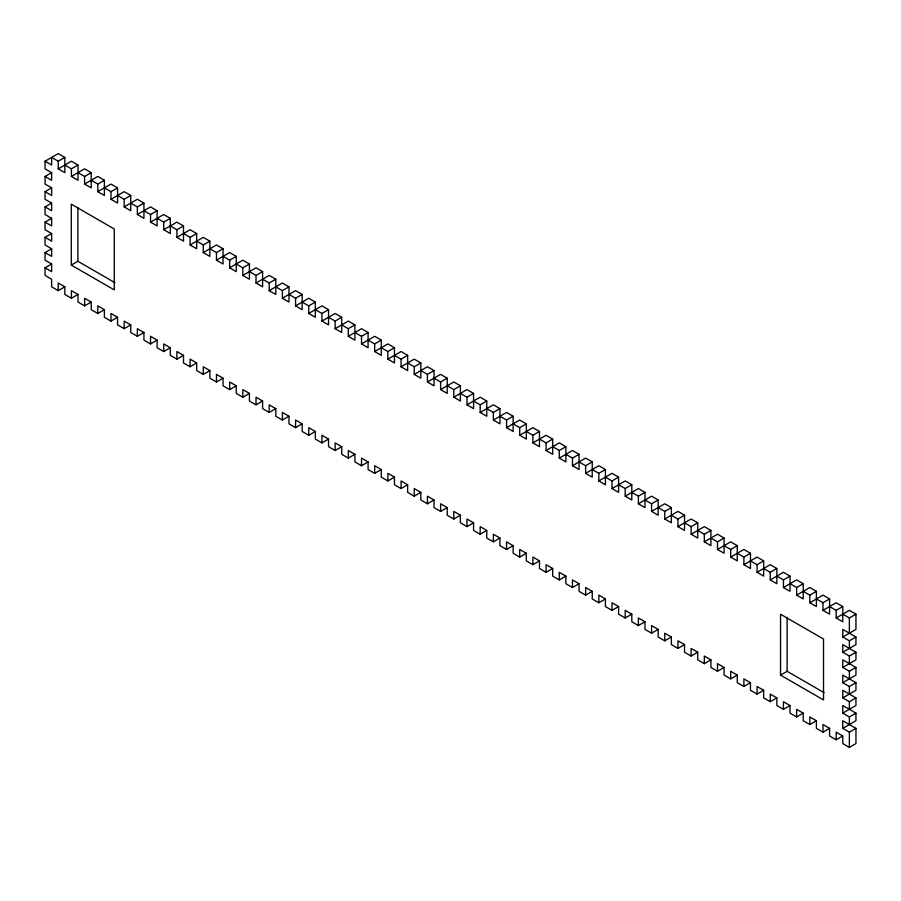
<?xml version="1.0" encoding="UTF-8"?>
<svg xmlns="http://www.w3.org/2000/svg" width="901" height="901" viewBox="0 0 901 901"><rect width="100%" height="100%" fill="white"/><g stroke="black" fill="none" stroke-linecap="round" stroke-linejoin="round"><path stroke-width="1.35" d="M855.95 728.357L849.361 732.164L842.762 728.357L842.762 720.744L855.95 728.357L855.95 743.584L849.361 747.391L842.762 743.584L842.762 735.971L836.173 739.777L829.584 735.971L829.584 728.357L822.985 732.164L816.396 728.357L816.396 720.744L809.796 724.55L803.208 720.744L803.208 713.13L796.619 716.937L790.019 713.13L790.019 705.517L783.431 709.324L776.842 705.517L776.842 697.903L770.242 701.71L763.654 697.903L763.654 690.29L757.065 694.097L750.465 690.29L750.465 682.688L743.877 686.483L737.277 682.688L737.277 675.074L730.688 678.881L724.1 675.074L724.1 667.461L717.5 671.268L710.912 667.461L710.912 659.847L704.323 663.654L697.723 659.847L697.723 652.234L691.135 656.041L684.535 652.234L684.535 644.62L677.946 648.427L671.358 644.62L671.358 637.007L664.758 640.814L658.169 637.007L658.169 629.394L651.581 633.2L644.981 629.394L644.981 621.78L638.392 625.587L631.804 621.78L631.804 614.167L625.204 617.973L618.615 614.167L618.615 606.553L612.016 610.36L605.427 606.553L605.427 598.94L598.838 602.746L592.239 598.94L592.239 591.338L585.65 595.133L579.061 591.338L579.061 583.724L572.462 587.531L565.873 583.724L565.873 576.111L559.284 579.917L552.685 576.111L552.685 568.497L546.096 572.304L539.496 568.497L539.496 560.884L532.908 564.69L526.319 560.884L526.319 553.27L519.719 557.077L513.131 553.27L513.131 545.657L506.542 549.464L499.942 545.657L499.942 538.043L493.354 541.85L486.765 538.043L486.765 530.43L480.165 534.237L473.577 530.43L473.577 522.817L466.977 526.623L460.388 522.817L460.388 515.203L453.8 519.01L447.2 515.203L447.2 507.59L440.612 511.396L434.023 507.59L434.023 499.987L427.423 503.783L420.835 499.987L420.835 492.374L414.235 496.181L407.646 492.374L407.646 484.761L401.058 488.567L394.458 484.761L394.458 477.147L387.869 480.954L381.281 477.147L381.281 469.534L374.681 473.34L368.092 469.534L368.092 461.92L361.504 465.727L354.904 461.92L354.904 454.307L348.315 458.113L341.716 454.307L341.716 446.693L335.127 450.5L328.538 446.693L328.538 439.08L321.939 442.887L315.35 439.08L315.35 431.466L308.761 435.273L302.162 431.466L302.162 423.853L295.573 427.66L288.984 423.853L288.984 416.239L282.385 420.046L275.796 416.239L275.796 408.637L269.196 412.444L262.608 408.637L262.608 401.024L256.019 404.831L249.419 401.024L249.419 393.41L242.831 397.217L236.242 393.41L236.242 385.797L229.642 389.604L223.054 385.797L223.054 378.183L216.465 381.99L209.865 378.183L209.865 370.57L203.277 374.377L196.677 370.57L196.677 362.957L190.088 366.763L183.5 362.957L183.5 355.343L176.9 359.15L170.312 355.343L170.312 347.73L163.723 351.536L157.123 347.73L157.123 340.116L150.535 343.923L143.935 340.116L143.935 332.503L137.346 336.31L130.758 332.503L130.758 324.889L124.158 328.696L117.569 324.889L117.569 317.287L110.981 321.094L104.381 317.287L104.381 309.674L97.792 313.48L91.204 309.674L91.204 302.06L84.604 305.867L78.015 302.06L78.015 294.447L71.416 298.254L64.827 294.447L64.827 286.833L58.238 290.64L51.639 286.833L51.639 279.22L45.05 275.413L45.05 267.8L51.639 271.606L51.639 263.993L45.05 260.186L45.05 252.573L51.639 256.38L51.639 248.766L45.05 244.959L45.05 237.346L51.639 241.153L51.639 233.539L45.05 229.732L45.05 222.13L51.639 225.926L51.639 218.324L45.05 214.517L45.05 206.903L51.639 210.71L51.639 203.097L45.05 199.29L45.05 191.676L51.639 195.483L51.639 187.87L45.05 184.063L45.05 176.45L51.639 180.256L51.639 172.643L45.05 168.836L45.05 161.223L58.238 153.609L64.827 157.416L64.827 172.643L58.238 168.836L58.238 161.223L64.827 157.416M45.05 176.45L51.639 172.643M58.238 168.836L71.416 161.223L78.015 165.029L78.015 180.256L71.416 176.45L71.416 168.836L64.827 165.029M71.416 168.836L78.015 165.029M45.05 191.676L51.639 187.87M71.416 176.45L84.604 168.836L91.204 172.643L91.204 187.87L84.604 184.063L84.604 176.45L78.015 172.643M84.604 176.45L91.204 172.643M45.05 206.903L51.639 203.097M84.604 184.063L97.792 176.45L104.381 180.256L104.381 195.483L97.792 191.676L97.792 184.063L91.204 180.256M97.792 184.063L104.381 180.256M45.05 222.13L51.639 218.324M97.792 191.676L110.981 184.063L117.569 187.87L117.569 203.097L110.981 199.29L110.981 191.676L104.381 187.87M110.981 191.676L117.569 187.87M45.05 237.346L51.639 233.539M110.981 199.29L124.158 191.676L130.758 195.483L130.758 210.71L124.158 206.903L124.158 199.29L117.569 195.483M124.158 199.29L130.758 195.483M45.05 252.573L51.639 248.766M124.158 206.903L137.346 199.29L143.935 203.097L143.935 218.312L137.346 214.517L137.346 206.903L130.758 203.097M137.346 206.903L143.935 203.097M45.05 267.8L51.639 263.993M137.346 214.517L150.535 206.903L157.123 210.71L157.123 225.926L150.535 222.119L150.535 214.517L143.935 210.71M150.535 214.517L157.123 210.71M71.292 265.074L114.269 289.897L114.269 228.989L71.292 204.178L71.292 265.074L77.88 261.267L114.9 282.644M150.535 222.119L163.723 214.517L170.312 218.312L170.312 233.539L163.723 229.732L163.723 222.119L157.123 218.312M163.723 222.119L170.312 218.312M163.723 229.732L176.9 222.119L183.5 225.926L183.5 241.153L176.9 237.346L176.9 229.732L170.312 225.926M176.9 229.732L183.5 225.926M176.9 237.346L190.088 229.732L196.677 233.539L196.677 248.766L190.088 244.959L190.088 237.346L183.5 233.539M190.088 237.346L196.677 233.539M190.088 244.959L203.277 237.346L209.865 241.153L209.865 256.38L203.277 252.573L203.277 244.959L196.677 241.153M203.277 244.959L209.865 241.153M203.277 252.573L216.465 244.959L223.054 248.766L223.054 263.993L216.465 260.186L216.465 252.573L209.865 248.766M216.465 252.573L223.054 248.766M216.465 260.186L229.642 252.573L236.242 256.38L236.242 271.606L229.642 267.8L229.642 260.186L223.054 256.38M229.642 260.186L236.242 256.38M229.642 267.8L242.831 260.186L249.419 263.993L249.419 279.22L242.831 275.413L242.831 267.8L236.242 263.993M242.831 267.8L249.419 263.993M242.831 275.413L256.019 267.8L262.608 271.606L262.608 286.833L256.019 283.027L256.019 275.413L249.419 271.606M256.019 275.413L262.608 271.606M256.019 283.027L269.196 275.413L275.796 279.22L275.796 294.447L269.196 290.64L269.196 283.027L262.608 279.22M269.196 283.027L275.796 279.22M269.196 290.64L282.385 283.027L288.984 286.833L288.984 302.06L282.385 298.254L282.385 290.64L275.796 286.833M282.385 290.64L288.984 286.833M282.385 298.254L295.573 290.64L302.162 294.447L302.162 309.662L295.573 305.867L295.573 298.254L288.984 294.447M295.573 298.254L302.162 294.447M295.573 305.867L308.761 298.254L315.35 302.06L315.35 317.276L308.761 313.469L308.761 305.867L302.162 302.06M308.761 305.867L315.35 302.06M308.761 313.469L321.939 305.867L328.538 309.662L328.538 324.889L321.939 321.083L321.939 313.469L315.35 309.662M321.939 313.469L328.538 309.662M321.939 321.083L335.127 313.469L341.716 317.276L341.716 332.503L335.127 328.696L335.127 321.083L328.538 317.276M335.127 321.083L341.716 317.276M335.127 328.696L348.315 321.083L354.904 324.889L354.904 340.116L348.315 336.31L348.315 328.696L341.716 324.889M348.315 328.696L354.904 324.889M348.315 336.31L361.504 328.696L368.092 332.503L368.092 347.73L361.504 343.923L361.504 336.31L354.904 332.503M361.504 336.31L368.092 332.503M361.504 343.923L374.681 336.31L381.281 340.116L381.281 355.343L374.681 351.536L374.681 343.923L368.092 340.116M374.681 343.923L381.281 340.116M374.681 351.536L387.869 343.923L394.458 347.73L394.458 362.957L387.869 359.15L387.869 351.536L381.281 347.73M387.869 351.536L394.458 347.73M387.869 359.15L401.058 351.536L407.646 355.343L407.646 370.57L401.058 366.763L401.058 359.15L394.458 355.343M401.058 359.15L407.646 355.343M401.058 366.763L414.235 359.15L420.835 362.957L420.835 378.183L414.235 374.377L414.235 366.763L407.646 362.957M414.235 366.763L420.835 362.957M414.235 374.377L427.423 366.763L434.023 370.57L434.023 385.797L427.423 381.99L427.423 374.377L420.835 370.57M427.423 374.377L434.023 370.57M427.423 381.99L440.612 374.377L447.2 378.183L447.2 393.41L440.612 389.604L440.612 381.99L434.023 378.183M440.612 381.99L447.2 378.183M440.612 389.604L453.8 381.99L460.388 385.797L460.388 401.013L453.8 397.217L453.8 389.604L447.2 385.797M453.8 389.604L460.388 385.797M453.8 397.217L466.977 389.604L473.577 393.41L473.577 408.626L466.977 404.819L466.977 397.217L460.388 393.41M466.977 397.217L473.577 393.41M466.977 404.819L480.165 397.217L486.765 401.013L486.765 416.239L480.165 412.433L480.165 404.819L473.577 401.013M480.165 404.819L486.765 401.013M480.165 412.433L493.354 404.819L499.942 408.626L499.942 423.853L493.354 420.046L493.354 412.433L486.765 408.626M493.354 412.433L499.942 408.626M493.354 420.046L506.542 412.433L513.131 416.239L513.131 431.466L506.542 427.66L506.542 420.046L499.942 416.239M506.542 420.046L513.131 416.239M506.542 427.66L519.719 420.046L526.319 423.853L526.319 439.08L519.719 435.273L519.719 427.66L513.131 423.853M519.719 427.66L526.319 423.853M519.719 435.273L532.908 427.66L539.496 431.466L539.496 446.693L532.908 442.887L532.908 435.273L526.319 431.466M532.908 435.273L539.496 431.466M532.908 442.887L546.096 435.273L552.685 439.08L552.685 454.307L546.096 450.5L546.096 442.887L552.685 439.08M546.096 450.5L559.284 442.887L565.873 446.693L565.873 461.92L559.284 458.113L559.284 450.5L552.685 446.693M559.284 450.5L565.873 446.693M559.284 458.113L572.462 450.5L579.061 454.307L579.061 469.534L572.462 465.727L572.462 458.113L565.873 454.307M572.462 458.113L579.061 454.307M572.462 465.727L585.65 458.113L592.239 461.92L592.239 477.147L585.65 473.34L585.65 465.727L579.061 461.92M585.65 465.727L592.239 461.92M585.65 473.34L598.838 465.727L605.427 469.534L605.427 484.761L598.838 480.954L598.838 473.34L605.427 469.534M598.838 480.954L612.016 473.34L618.615 477.147L618.615 492.363L612.016 488.567L612.016 480.954L605.427 477.147M612.016 480.954L618.615 477.147M612.016 488.567L625.204 480.954L631.804 484.761L631.804 499.976L625.204 496.169L625.204 488.556L618.615 484.761M625.204 488.556L631.804 484.761M625.204 496.169L638.392 488.556L644.981 492.363L644.981 507.59L638.392 503.783L638.392 496.169L631.804 492.363M638.392 496.169L644.981 492.363M638.392 503.783L651.581 496.169L658.169 499.976L658.169 515.203L651.581 511.396L651.581 503.783L644.981 499.976M651.581 503.783L658.169 499.976M651.581 511.396L664.758 503.783L671.358 507.59L671.358 522.817L664.758 519.01L664.758 511.396L658.169 507.59M664.758 511.396L671.358 507.59M664.758 519.01L677.946 511.396L684.535 515.203L684.535 530.43L677.946 526.623L677.946 519.01L671.358 515.203M677.946 519.01L684.535 515.203M677.946 526.623L691.135 519.01L697.723 522.817L697.723 538.043L691.135 534.237L691.135 526.623L684.535 522.817M691.135 526.623L697.723 522.817M691.135 534.237L704.323 526.623L710.912 530.43L710.912 545.657L704.323 541.85L704.323 534.237L710.912 530.43M704.323 541.85L717.5 534.237L724.1 538.043L724.1 553.27L717.5 549.464L717.5 541.85L724.1 538.043M717.5 549.464L730.688 541.85L737.277 545.657L737.277 560.884L730.688 557.077L730.688 549.464L724.1 545.657M730.688 549.464L737.277 545.657M730.688 557.077L743.877 549.464L750.465 553.27L750.465 568.497L743.877 564.69L743.877 557.077L750.465 553.27M743.877 564.69L757.065 557.077L763.654 560.884L763.654 576.111L757.065 572.304L757.065 564.69L763.654 560.884M757.065 572.304L770.242 564.69L776.842 568.497L776.842 583.713L770.242 579.906L770.242 572.304L763.654 568.497M770.242 572.304L776.842 568.497M770.242 579.906L783.431 572.304L790.019 576.111L790.019 591.326L783.431 587.52L783.431 579.906L776.842 576.111M783.431 579.906L790.019 576.111M783.431 587.52L796.619 579.906L803.208 583.713L803.208 598.94L796.619 595.133L796.619 587.52L790.019 583.713M796.619 587.52L803.208 583.713M796.619 595.133L809.796 587.52L816.396 591.326L816.396 606.553L809.796 602.746L809.796 595.133L803.208 591.326M809.796 595.133L816.396 591.326M809.796 602.746L822.985 595.133L829.584 598.94L829.584 614.167L822.985 610.36L822.985 602.746L829.584 598.94M822.985 610.36L836.173 602.746L842.762 606.553L842.762 621.78L836.173 617.973L836.173 610.36L829.584 606.553M836.173 610.36L842.762 606.553M836.173 617.973L849.361 610.36L855.95 614.167L855.95 629.394L842.762 637.007L842.762 629.394L855.95 637.007L855.95 644.62L842.762 652.234L842.762 644.62L855.95 652.234L855.95 659.847L842.762 667.461L842.762 659.847L855.95 667.461L855.95 675.074L842.762 682.676L842.762 675.074L855.95 682.676L855.95 690.29L842.762 697.903L842.762 690.29L855.95 697.903L855.95 705.517L842.762 713.13L842.762 705.517L855.95 713.13L855.95 720.744L842.762 728.357M842.762 614.167L849.361 617.973L855.95 614.167M780.536 675.119L823.525 699.942L823.525 639.034L780.536 614.223L780.536 675.119L787.125 671.313L824.145 692.689M842.762 637.007L849.361 640.814L855.95 637.007M842.762 652.234L849.361 656.041L855.95 652.234M842.762 667.461L849.361 671.268L855.95 667.461M842.762 682.676L849.361 686.483L855.95 682.676M842.762 697.903L849.361 701.71L855.95 697.903M842.762 713.13L849.361 716.937L855.95 713.13M58.238 161.223L51.639 157.416L51.639 165.029L45.05 161.223M539.496 439.08L546.096 442.887M592.239 469.534L598.838 473.34M697.723 530.43L704.323 534.237M710.912 538.043L717.5 541.85M737.277 553.27L743.877 557.077M750.465 560.884L757.065 564.69M816.396 598.94L822.985 602.746M64.827 286.833L58.238 283.027L58.238 290.64M78.015 294.447L71.416 290.64L71.416 298.254M91.204 302.06L84.604 298.254L84.604 305.867M104.381 309.674L97.792 305.867L97.792 313.48M117.569 317.287L110.981 313.48L110.981 321.094M130.758 324.889L124.158 321.094L124.158 328.696M143.935 332.503L137.346 328.696L137.346 336.31M157.123 340.116L150.535 336.31L150.535 343.923M170.312 347.73L163.723 343.923L163.723 351.536M183.5 355.343L176.9 351.536L176.9 359.15M196.677 362.957L190.088 359.15L190.088 366.763M209.865 370.57L203.277 366.763L203.277 374.377M223.054 378.183L216.465 374.377L216.465 381.99M236.242 385.797L229.642 381.99L229.642 389.604M249.419 393.41L242.831 389.604L242.831 397.217M262.608 401.024L256.019 397.217L256.019 404.831M275.796 408.637L269.196 404.831L269.196 412.444M288.984 416.239L282.385 412.433L282.385 420.046M302.162 423.853L295.573 420.046L295.573 427.66M315.35 431.466L308.761 427.66L308.761 435.273M328.538 439.08L321.939 435.273L321.939 442.887M341.716 446.693L335.127 442.887L335.127 450.5M354.904 454.307L348.315 450.5L348.315 458.113M368.092 461.92L361.504 458.113L361.504 465.727M381.281 469.534L374.681 465.727L374.681 473.34M394.458 477.147L387.869 473.34L387.869 480.954M407.646 484.761L401.058 480.954L401.058 488.567M420.835 492.374L414.235 488.567L414.235 496.181M434.023 499.987L427.423 496.181L427.423 503.783M447.2 507.59L440.612 503.783L440.612 511.396M460.388 515.203L453.8 511.396L453.8 519.01M473.577 522.817L466.977 519.01L466.977 526.623M486.765 530.43L480.165 526.623L480.165 534.237M499.942 538.043L493.354 534.237L493.354 541.85M513.131 545.657L506.542 541.85L506.542 549.464M526.319 553.27L519.719 549.464L519.719 557.077M539.496 560.884L532.908 557.077L532.908 564.69M552.685 568.497L546.096 564.69L546.096 572.304M565.873 576.111L559.284 572.304L559.284 579.917M579.061 583.724L572.462 579.917L572.462 587.531M592.239 591.338L585.65 587.531L585.65 595.133M605.427 598.94L598.838 595.133L598.838 602.746M618.615 606.553L612.016 602.746L612.016 610.36M631.804 614.167L625.204 610.36L625.204 617.973M644.981 621.78L638.392 617.973L638.392 625.587M658.169 629.394L651.581 625.587L651.581 633.2M671.358 637.007L664.758 633.2L664.758 640.814M684.535 644.62L677.946 640.814L677.946 648.427M697.723 652.234L691.135 648.427L691.135 656.041M710.912 659.847L704.323 656.041L704.323 663.654M724.1 667.461L717.5 663.654L717.5 671.268M737.277 675.074L730.688 671.268L730.688 678.881M750.465 682.688L743.877 678.881L743.877 686.483M763.654 690.29L757.065 686.483L757.065 694.097M776.842 697.903L770.242 694.097L770.242 701.71M790.019 705.517L783.431 701.71L783.431 709.324M803.208 713.13L796.619 709.324L796.619 716.937M816.396 720.744L809.796 716.937L809.796 724.55M829.584 728.357L822.985 724.55L822.985 732.164M842.762 735.971L836.173 732.164L836.173 739.777M849.361 617.973L849.361 633.2M849.361 640.814L849.361 648.427M849.361 656.041L849.361 663.654M849.361 671.268L849.361 678.87M849.361 686.483L849.361 694.097M849.361 701.71L849.361 709.324M849.361 716.937L849.361 724.55M849.361 732.164L849.361 747.391M787.125 617.331L787.125 671.313M77.88 207.286L77.88 261.267"/></g></svg>
